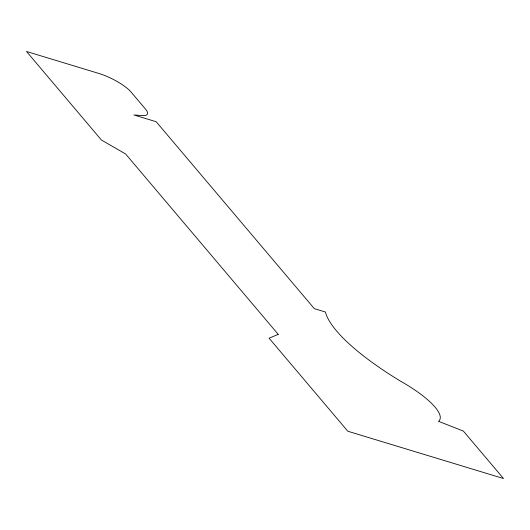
<?xml version="1.0" encoding="UTF-8"?>
<svg xmlns="http://www.w3.org/2000/svg" width="530" height="530" viewBox="0 0 530 530"><rect width="100%" height="100%" fill="white"/><g stroke="black" fill="none" stroke-linecap="round" stroke-linejoin="round"><path stroke-width="0.79" d="M278.243 334.364L269.094 338.2L347.806 431.234L503.5 478.53L463.339 431.056L438.582 421.337A65.137 17.517 26.4 0 0 400.389 381.077A144.703 38.915 26.4 0 1 325.433 312.018L314.316 308.639L156.171 121.721L133.931 114.964L142.384 115.58A24.857 6.685 26.4 0 0 145.929 109.624L131.069 92.054A27.003 7.261 26.4 0 0 98.785 73.431L26.5 51.47L101.409 140.013L125.623 153.978L278.243 334.364"/></g></svg>
